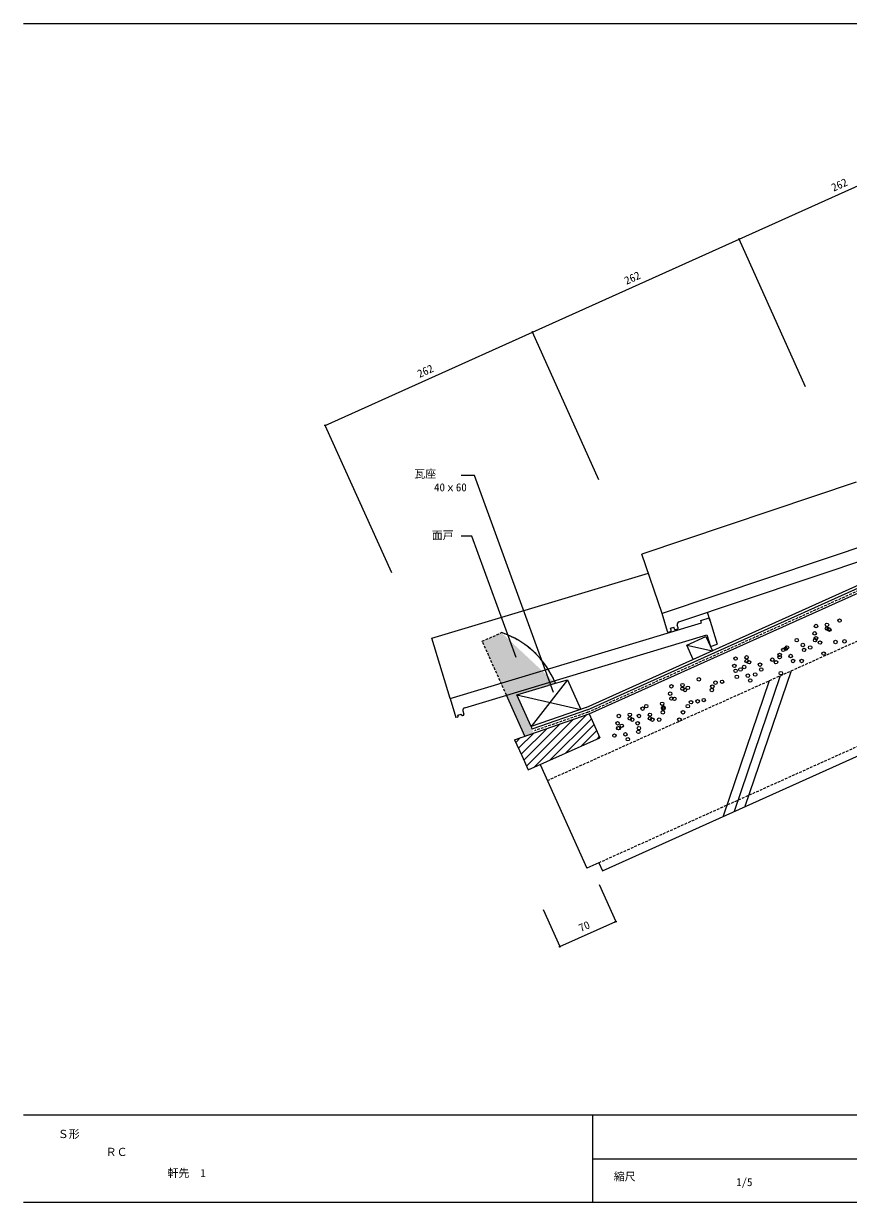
# Model space of a CAD drawing. Units: millimetres, scale not verified, with parts at other scales. Extents: x -203 to 197, y -138 to 132.
# Drawn here: x -203.2 to -14.4, y -138.4 to 131.6 of the extents above; entities that cross this region are included whole.
import ezdxf
from ezdxf.enums import TextEntityAlignment as Align

# ---------------------------------------------------------------- set-up
doc = ezdxf.new("R2010")
doc.units = ezdxf.units.MM
doc.header["$LTSCALE"] = 0.5
doc.header["$PDMODE"] = 32
doc.header["$PDSIZE"] = 0.25
doc.linetypes.add('DASHED1', pattern=[1.8, 1.2, -0.6])
for name, color, linetype, lineweight in [('0-0', 5, 'Continuous', 18), ('1-0', 7, 'Continuous', 18), ('1-1', 3, 'Continuous', 18), ('1-2', 3, 'Continuous', 18), ('1-3', 7, 'Continuous', 18), ('1-4', 1, 'Continuous', 18)]:
    doc.layers.add(name, color=color, linetype=linetype, lineweight=lineweight)
doc.layers.add('2-0_ADD_LINE', color=8, linetype='Continuous')
doc.styles.add('ＭＳ ゴシック', font='')
doc.styles.get('ＭＳ ゴシック').set_extended_font_data('MS Gothic')

msp = doc.modelspace()

# ---------------------------------------------------------------- linework, layer by layer
at = {"layer": '0-0'}
for p, q in [((-203.2432, 131.6351), (196.7568, 131.6351)), ((196.7568, -118.3649), (-203.2433, -118.3649)), ((-72.973, -118.3649), (-72.973, -138.3649)), ((-72.973, -128.3649), (4.8649, -128.3649)), ((196.7568, -138.3649), (-203.2432, -138.3649))]:
    msp.add_line(p, q, dxfattribs=at)
at = {"layer": '1-0'}
for p, q in [((-74.1486, -25.5405), (155.0414, 77.5949)), ((-73.7382, -26.4525), (155.4517, 76.683)), ((-51.3927, -10.6948), (-45.5382, -12.0079)), ((-78.7341, -18.6438), (-87.0573, -29.3901)), ((-78.7341, -18.6438), (-75.6765, -25.4384)), ((-32.5108, -18.866), (-43.0615, -49.9318)), ((-30.0176, -17.744), (-40.5683, -48.8099)), ((-27.5243, -16.6221), (-38.075, -47.6879)), ((-74.3948, -24.9934), (-87.0573, -29.3901)), ((-74.1486, -25.5405), (-86.8613, -29.9547)), ((-86.3464, -38.7056), (-74.282, -26.6413)), ((-88.6901, -37.0895), (-80.3481, -28.7476)), ((-88.0756, -38.455), (-77.315, -27.6944)), ((-87.0573, -29.3901), (-86.8613, -29.9547)), ((-82.7465, -37.0857), (-73.2339, -27.5731)), ((-79.1467, -35.4658), (-72.6195, -28.9385)), ((-72.7533, -28.6411), (-71.276, -31.924)), ((-90.8094, -32.38), (-89.1679, -36.0276)), ((-90.5334, -32.9932), (-89.4472, -31.907)), ((-89.919, -34.3586), (-86.4141, -30.8538)), ((-89.3045, -35.7241), (-83.3811, -29.8007)), ((-87.6906, -39.3105), (-71.276, -31.924)), ((-75.5469, -33.8459), (-72.005, -30.304)), ((-71.9471, -32.226), (-71.3906, -31.6694)), ((-89.1679, -36.0276), (-87.6906, -39.3106)), ((-84.9549, -38.0795), (-74.2855, -61.7895)), ((-71.5497, -60.5584), (-74.2855, -61.7895))]:
    msp.add_line(p, q, dxfattribs=at)
at = {"layer": '1-0', "color": 3, "linetype": 'DASHED1'}
for q in [(155.2651, 77.0977), (-86.2738, -30.3386)]:
    msp.add_line((-74.0517, -26.0948), q, dxfattribs=at)
at = {"layer": '1-0', "linetype": 'DASHED1'}
for p, q in [((-83.3134, -41.7272), (159.5554, 67.5638)), ((-71.5497, -60.5584), (168.5834, 47.5015)), ((-98.2189, -9.8401), (-93.8313, -7.8658)), ((-92.6687, -22.174), (-98.2189, -9.8401)), ((-87.6906, -39.3105), (-87.6906, -39.3106))]:
    msp.add_line(p, q, dxfattribs=at)
at = {"layer": '1-0', "color": 5}
msp.add_line((-88.4454, -31.5591), (-92.6687, -22.174), dxfattribs=at)
at = {"layer": '1-0'}
for points in [[(-74.3948, -24.9934), (139.7891, 71.3894), (154.7951, 78.1421)], [(-71.5497, -60.5584), (-70.729, -62.3822), (169.4042, 45.6777)], [(-90.3402, -22.0947), (-83.1041, -19.9432), (-83.0261, -19.92), (-78.7341, -18.6438)], [(-87.0573, -29.3901), (-90.3402, -22.0947), (-75.6765, -25.4384)], [(-90.8094, -32.38), (-73.7382, -26.4525), (-72.7533, -28.6411)]]:
    msp.add_lwpolyline(points, dxfattribs=at)
msp.add_lwpolyline([(-49.9154, -13.9777), (-51.3927, -10.6948), (-47.0155, -8.725), (-45.5382, -12.0079)], close=True, dxfattribs=at)
for centre in [(-16.4088, -5.0984), (-22.0985, -8.0349), (-21.8183, -6.3538), (-19.2967, -6.0736), (-19.2967, -6.9141), (-18.9304, -7.0597), (-18.7363, -7.1943), (-26.2152, -9.5813), (-24.8143, -10.7021), (-22.0124, -9.5813), (-21.8183, -9.1556), (-20.8917, -10.1417), (-17.3354, -9.9962), (-15.288, -9.8615), (-40.2259, -13.8044), (-37.7043, -13.5243), (-30.1393, -12.9639), (-30.1377, -13.5039), (-29.2972, -11.8228), (-28.7368, -11.5426), (-28.4567, -11.2625), (-27.6161, -13.2237), (-24.5341, -11.8228), (-23.1331, -11.2625), (-20.0511, -12.6634), (-40.5061, -15.4855), (-39.1036, -16.3058), (-38.2631, -15.7454), (-37.7043, -14.3648), (-37.1439, -14.645), (-34.6207, -15.185), (-34.3405, -16.3058), (-31.8189, -14.0643), (-30.9799, -14.645), (-27.0557, -14.3445), (-25.0944, -14.3445), (-48.6299, -18.5472), (-43.3064, -19.1076), (-40.2259, -16.6063), (-39.9442, -17.9869), (-37.4225, -17.7067), (-36.8621, -18.8274), (-35.743, -17.4468), (-29.8576, -17.1463), (-55.1884, -21.8406), (-54.9082, -20.1594), (-52.3865, -19.8793), (-52.3865, -20.7198), (-51.8261, -21), (-51.1515, -20.5085), (-45.6621, -21), (-45.5478, -20.2283), (-44.8216, -19.3189), (-57.0354, -24.1509), (-54.9082, -22.9613), (-54.2336, -23.0302), (-54.2336, -23.0302), (-50.4252, -23.8018), (-48.9101, -23.5905), (-47.5091, -23.3103), (-66.9608, -26.9527), (-64.4391, -26.6725), (-62.3589, -26.9527), (-61.5183, -25.2716), (-60.6778, -24.7113), (-59.8372, -26.6725), (-56.8742, -26.1122), (-56.7552, -24.9914), (-56.7552, -25.2716), (-52.2723, -26.1122), (-51.1515, -24.7113), (-67.241, -28.6338), (-67.122, -29.7546), (-66.9608, -29.7546), (-66.2814, -29.1942), (-64.4391, -27.5131), (-63.8787, -27.7933), (-62.6391, -28.6338), (-62.3589, -29.7546), (-59.8372, -27.5131), (-59.2768, -27.7933), (-57.7147, -27.7933), (-53.1128, -27.7933), (-67.9625, -31.4357), (-65.4409, -31.1555), (-64.8805, -32.2762), (-62.4778, -30.5951)]:
    msp.add_circle(centre, 0.3962, dxfattribs=at)
at = {"layer": '1-0', "linetype": 'DASHED1'}
msp.add_arc((-100.1568, -26.9924), 20.1454, 21.96162, 71.70012, dxfattribs=at)
at = {"layer": '1-1', "color": 7}
for p, q in [((-109.7424, -9.1346), (-60.1757, 5.7544)), ((-46.2585, -4.4742), (-46.6472, -3.1802)), ((-105.5997, -22.9258), (-109.7424, -9.1346))]:
    msp.add_line(p, q, dxfattribs=at)
at = {"layer": '1-1'}
for p, q in [((-48.174, -5.0496), (-46.2585, -4.4742)), ((-46.2585, -4.4742), (-44.4385, -10.5333)), ((-46.0859, -5.0489), (-46.2585, -4.4742)), ((-45.9918, -10.9999), (-44.4385, -10.5333)), ((-105.5997, -22.9258), (-104.2764, -27.3313)), ((-103.8155, -26.7798), (-103.0494, -26.5497)), ((-103.7593, -26.9672), (-103.8155, -26.7798)), ((-102.9931, -26.737), (-103.0494, -26.5497)), ((-102.5525, -26.8135), (-102.744, -26.871)), ((-102.6486, -25.7982), (-102.4185, -26.5644)), ((-103.8933, -27.2163), (-104.2764, -27.3313))]:
    msp.add_line(p, q, dxfattribs=at)
for points in [[(-105.5997, -22.9258), (-48.0014, -5.6242), (-48.174, -5.0496)], [(-102.2466, -25.051), (-46.7762, -8.3886), (-45.9918, -10.9999)]]:
    msp.add_lwpolyline(points, dxfattribs=at)
for centre, radius, start, end in [((-103.9508, -27.0247), 0.2, 286.71996, 16.71655), ((-102.8015, -26.6795), 0.2, 196.71996, 286.71758), ((-102.074, -25.6256), 0.6, 106.7195, 196.7187), ((-102.61, -26.6219), 0.2, 286.72098, 16.71758)]:
    msp.add_arc(centre, radius, start, end, dxfattribs=at)
at = {"layer": '1-2', "color": 7}
for p in [(-12.5986, 26.6259), (-57.0585, -3.5159)]:
    msp.add_line(p, (-61.648, 10.1331), dxfattribs=at)
at = {"layer": '1-2'}
for p, q in [((-0.1573, 15.617), (-57.0585, -3.5159)), ((-53.1788, -5.3764), (0.7062, 12.7423)), ((-55.8305, -7.604), (-57.0585, -3.5159)), ((-55.5752, -7.7361), (-55.1011, -7.5766)), ((-55.1106, -6.8722), (-54.352, -6.6171)), ((-54.9733, -7.3295), (-55.1106, -6.8722)), ((-54.2183, -7.0619), (-54.352, -6.6171)), ((-53.4889, -7.0345), (-53.963, -7.194)), ((-53.3611, -6.7874), (-53.5622, -6.1178))]:
    msp.add_line(p, q, dxfattribs=at)
for centre, radius, start, end in [((-52.9876, -5.9451), 0.6, 108.58588, 196.71983), ((-55.639, -7.5465), 0.2, 196.71655, 288.58514), ((-55.1648, -7.3871), 0.2, 288.58401, 16.71758), ((-54.0268, -7.0044), 0.2, 196.71756, 288.5885), ((-53.5526, -6.845), 0.2, 288.5885, 16.71996)]:
    msp.add_arc(centre, radius, start, end, dxfattribs=at)
at = {"layer": '1-3'}
for p, q in [((-39.3888, 82.248), (8.0901, 103.6135)), ((-24.1873, 48.4671), (-39.3888, 82.248)), ((-134.1655, 39.5985), (-86.7259, 60.9463)), ((-118.9641, 5.8175), (-134.1655, 39.5985)), ((-100.6149, 14.238), (-103.0731, 14.238)), ((-90.4898, -13.5803), (-100.6149, 14.238)), ((-71.4893, -65.566), (-67.6764, -74.0391)), ((-84.2562, -71.3111), (-80.4433, -79.7842)), ((-80.4433, -79.7842), (-67.6764, -74.0391))]:
    msp.add_line(p, q, dxfattribs=at)
for points in [[(-71.5244, 27.1654), (-86.7259, 60.9463), (-39.3888, 82.248)], [(-81.8888, -21.5502), (-99.9772, 28.1475), (-103.0731, 28.1475)]]:
    msp.add_lwpolyline(points, dxfattribs=at)
for p in [(-39.3888, 82.248), (-86.7259, 60.9463), (-134.1655, 39.5985), (-67.6764, -74.0391), (-80.4433, -79.7842)]:
    msp.add_point(p, dxfattribs=at)
at = {"layer": '1-4'}
msp.add_arc((-100.1568, -26.9924), 20.1454, 21.96162, 71.70012, dxfattribs=at)
at = {"layer": '2-0_ADD_LINE'}
for points in [[(-98.2189, -9.8401), (-81.4732, -19.4583), (-93.8313, -7.8658)], [(-98.2189, -9.8401), (-93.8313, -7.8658), (-93.8313, -7.8658)], [(-98.2189, -9.8401), (-88.4454, -31.5591), (-86.4141, -30.8538)], [(-98.2189, -9.8401), (-86.4141, -30.8538), (-86.8613, -29.9547)], [(-98.2189, -9.8401), (-86.8613, -29.9547), (-87.0573, -29.3901)], [(-98.2189, -9.8401), (-87.0573, -29.3901), (-90.3402, -22.0947)], [(-98.2189, -9.8401), (-90.3402, -22.0947), (-81.4732, -19.4583)]]:
    msp.add_solid(points, dxfattribs=at)

# ---------------------------------------------------------------- texts
at = {"layer": '0-0', "color": 7, "style": 'ＭＳ ゴシック'}
for s, p in [('Ｓ形', (-195.4054, -124.1757)), ('軒先\u30001', (-170.2781, -133.1048)), ('縮尺', (-68.1081, -133.9054))]:
    msp.add_text(s, height=1.833, dxfattribs=at).set_placement(p, align=Align.BOTTOM_LEFT)
at = {"layer": '1-0', "style": 'ＭＳ ゴシック'}
for s, p in [('面戸', (-109.7803, 12.9836)), ('ＲＣ', (-184.4438, -128.2884)), ('1/5', (-40.0932, -135.1819))]:
    msp.add_text(s, height=1.833, dxfattribs=at).set_placement(p, align=Align.BOTTOM_LEFT)
at = {"layer": '1-3', "style": 'ＭＳ ゴシック'}
for s, p in [('262', (-17.5644, 92.6173)), ('262', (-64.9724, 71.2837)), ('262', (-112.3607, 49.9589)), ('70', (-75.4049, -76.9687))]:
    msp.add_text(s, height=1.833, rotation=24.228, dxfattribs=at).set_placement(p, align=Align.BOTTOM_LEFT)
for s, p in [('瓦座', (-113.7827, 27.0311)), ('40ｘ60', (-109.2591, 23.9523))]:
    msp.add_text(s, height=1.833, dxfattribs=at).set_placement(p, align=Align.BOTTOM_LEFT)

doc.saveas('drawing.dxf')
